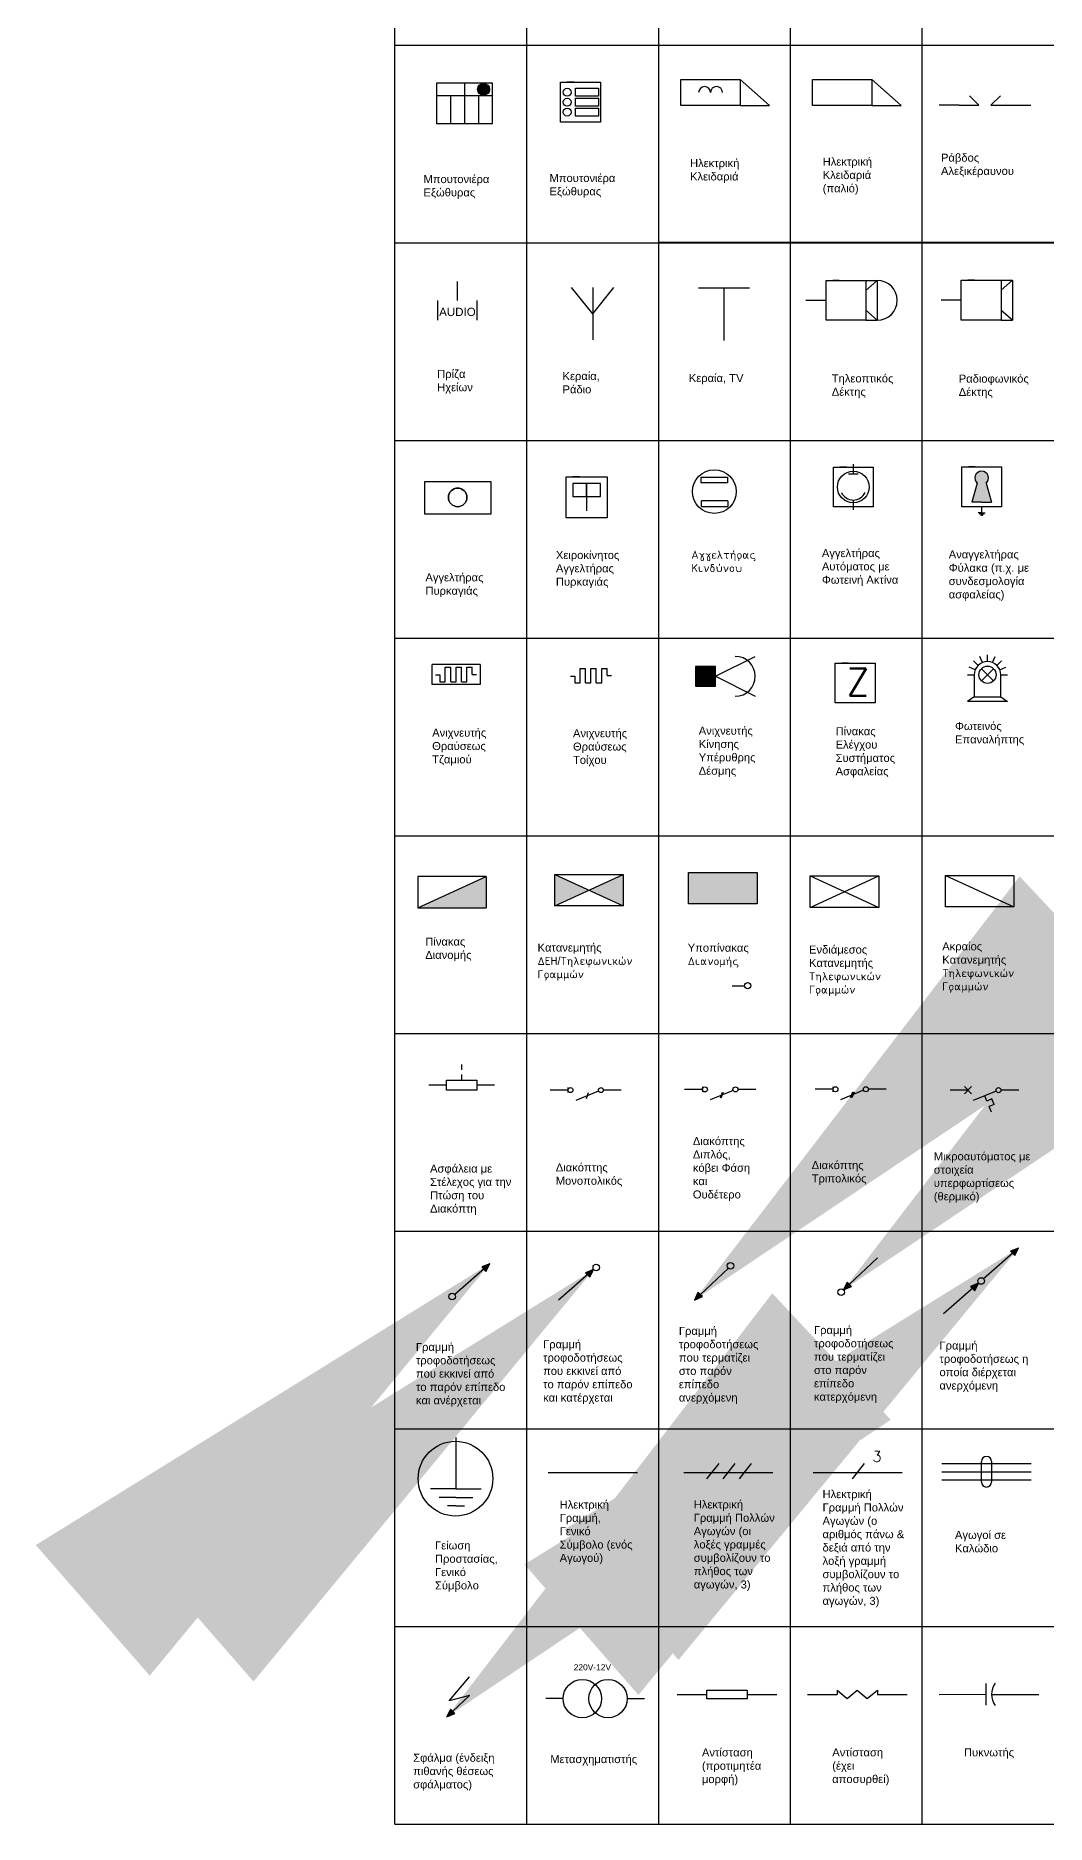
# Model space of a CAD drawing. Header units: millimetres. Extents: x 3223 to 6476, y 1066 to 2142.
# Drawn here: x 3223.46 to 3228.25, y 1066.32 to 1074.81 of the extents above; entities that cross this region are included whole.
import ezdxf

# ---------------------------------------------------------------- set-up
doc = ezdxf.new("R2010")
doc.units = ezdxf.units.MM
doc.layers.add('συμβολα', color=254, linetype='Continuous')
doc.styles.add('Romans', font='Romans.shx')
doc.styles.get("Standard").update_dxf_attribs({"font": 'arial.ttf'})
doc.styles.add('TXT', font='romans.shx')
doc.dimstyles.new('ISO-25', dxfattribs={"dimtxt": 2.5, "dimasz": 2.5, "dimexe": 1.25, "dimexo": 0.625, "dimtad": 1, "dimtxsty": 'Standard', "dimcen": 2.5, "dimadec": 0, "dimazin": 0, "dimtfac": 1, "dimtmove": 0, "dimatfit": 3, "dimfxl": 1, "dimarcsym": 0})

msp = doc.modelspace()

# ---------------------------------------------------------------- hatches: boundary and pattern name
at = {"layer": 'συμβολα'}
for points in [[(3225.6097, 1074.5528, 1), (3225.5528, 1074.5528, 1)], [(3226.5862, 1071.8162), (3226.5862, 1071.7217), (3226.6807, 1071.7217), (3226.6807, 1071.8162)]]:
    msp.add_hatch(color=256, dxfattribs=at).paths.add_polyline_path(points)
at = {"layer": 'συμβολα', "ltscale": 0.3}
h = msp.add_hatch(color=256, dxfattribs=at)
h.dxf.hatch_style = 1
edge = h.paths.add_edge_path()
edge.add_arc((3227.9439, 1072.7091), 0.0325, 311.12498, 588.87502)
edge.add_line((3227.9226, 1072.6846), (3227.8967, 1072.595))
edge.add_line((3227.8967, 1072.595), (3227.9439, 1072.595))
edge.add_line((3227.9439, 1072.595), (3227.9912, 1072.595))
edge.add_line((3227.9912, 1072.595), (3227.9653, 1072.6846))
at = {"layer": 'συμβολα'}
h = msp.add_hatch(color=256, dxfattribs=at)
h.set_gradient(color1=(255, 255, 255))
h.paths.add_polyline_path([(3225.5942, 1070.6713), (3225.5942, 1070.8202), (3225.2697, 1070.6713)])
h = msp.add_hatch(color=256, dxfattribs=at)
h.paths.add_polyline_path([(3226.0813, 1070.7541), (3225.9192, 1070.8285), (3225.9192, 1070.6797)])
h.paths.add_polyline_path([(3226.2435, 1070.8285), (3226.0813, 1070.7541), (3226.2435, 1070.6797)])
at = {"layer": 'συμβολα', "ltscale": 0.3}
h = msp.add_hatch(color=256, dxfattribs=at)
h.dxf.hatch_style = 1
h.paths.add_polyline_path([(3226.8784, 1070.6904), (3226.8784, 1070.8392), (3226.5541, 1070.8392), (3226.5541, 1070.6904)])
h = msp.add_hatch(color=256, dxfattribs=at)
h.dxf.hatch_style = 1
h.paths.add_polyline_path([(3228.1192, 1069.0576), (3228.0805, 1069.0426), (3228.1007, 1069.0216)])
h = msp.add_hatch(color=256, dxfattribs=at)
h.dxf.hatch_style = 1
h.paths.add_polyline_path([(3225.6111, 1068.9831), (3225.5724, 1068.968), (3225.5926, 1068.947)])
h = msp.add_hatch(color=256, dxfattribs=at)
h.dxf.hatch_style = 1
h.paths.add_polyline_path([(3226.1035, 1068.9552), (3226.0649, 1068.9402), (3226.085, 1068.9192)])
h = msp.add_hatch(color=256, dxfattribs=at)
h.dxf.hatch_style = 1
h.paths.add_polyline_path([(3226.5812, 1068.8105), (3226.6193, 1068.8269), (3226.5984, 1068.8472)])
h = msp.add_hatch(color=256, dxfattribs=at)
h.dxf.hatch_style = 1
h.paths.add_polyline_path([(3227.2886, 1068.8592), (3227.3267, 1068.8756), (3227.3058, 1068.8959)])
h = msp.add_hatch(color=256, dxfattribs=at)
h.dxf.hatch_style = 1
h.paths.add_polyline_path([(3227.9297, 1068.8908), (3227.891, 1068.8758), (3227.9112, 1068.8548)])
h = msp.add_hatch(color=256, dxfattribs=at)
h.dxf.hatch_style = 1
h.paths.add_polyline_path([(3225.4072, 1066.8339), (3225.4454, 1066.8503), (3225.4244, 1066.8706)])

# ---------------------------------------------------------------- linework, layer by layer
for p, q in [((3225.1607, 1066.3248), (3225.1607, 1083.1998)), ((3227.3948, 1073.6466), (3227.4489, 1073.6466)), ((3227.3948, 1073.5994), (3227.4489, 1073.6464)), ((3227.4489, 1073.6466), (3227.4489, 1073.4576)), ((3228.0357, 1073.6478), (3228.0898, 1073.6478)), ((3228.0357, 1073.6006), (3228.0898, 1073.6476)), ((3228.0898, 1073.6478), (3228.0898, 1073.4588)), ((3227.3948, 1073.5049), (3227.4489, 1073.4579)), ((3228.0357, 1073.5061), (3228.0898, 1073.4591)), ((3227.3948, 1073.4576), (3227.4489, 1073.4576)), ((3228.0357, 1073.4588), (3228.0898, 1073.4588)), ((3227.3121, 1072.7287), (3227.3578, 1072.7287)), ((3227.3349, 1072.7754), (3227.3349, 1072.7287)), ((3226.6132, 1072.714), (3226.7385, 1072.714)), ((3226.7385, 1072.6867), (3226.6132, 1072.6867)), ((3226.7402, 1072.6019), (3226.6149, 1072.6019)), ((3226.6149, 1072.5746), (3226.7402, 1072.5746)), ((3227.3349, 1072.6049), (3227.3349, 1072.5582)), ((3225.4776, 1069.9029), (3225.4776, 1069.9287)), ((3225.4776, 1069.8543), (3225.4776, 1069.88)), ((3228.1192, 1069.0576), (3228.0805, 1069.0426)), ((3228.0805, 1069.0426), (3228.1007, 1069.0216)), ((3228.1007, 1069.0216), (3228.1192, 1069.0576)), ((3225.6111, 1068.9831), (3225.5724, 1068.968)), ((3225.5724, 1068.968), (3225.5926, 1068.947)), ((3225.5926, 1068.947), (3225.6111, 1068.9831)), ((3226.1035, 1068.9552), (3226.0649, 1068.9402)), ((3226.0649, 1068.9402), (3226.085, 1068.9192)), ((3226.085, 1068.9192), (3226.1035, 1068.9552)), ((3226.5984, 1068.8472), (3226.5812, 1068.8105)), ((3226.5812, 1068.8105), (3226.6193, 1068.8269)), ((3226.6193, 1068.8269), (3226.5984, 1068.8472)), ((3227.3058, 1068.8959), (3227.2886, 1068.8592)), ((3227.2886, 1068.8592), (3227.3267, 1068.8756)), ((3227.3267, 1068.8756), (3227.3058, 1068.8959)), ((3227.9297, 1068.8908), (3227.891, 1068.8758)), ((3227.891, 1068.8758), (3227.9112, 1068.8548)), ((3227.9112, 1068.8548), (3227.9297, 1068.8908)), ((3225.4179, 1066.9099), (3225.5139, 1067.0232)), ((3227.2591, 1066.9612), (3227.3066, 1066.9204)), ((3227.2591, 1066.9612), (3227.2591, 1066.9408)), ((3227.3066, 1066.9204), (3227.3541, 1066.9612)), ((3227.3541, 1066.9612), (3227.4016, 1066.9204)), ((3227.4016, 1066.9204), (3227.4491, 1066.9612)), ((3227.4491, 1066.9612), (3227.4491, 1066.9408)), ((3227.9647, 1066.941), (3227.9647, 1066.9927)), ((3225.5147, 1066.9346), (3225.4179, 1066.9099)), ((3226.5, 1066.9406), (3226.641, 1066.9406)), ((3226.8309, 1066.9406), (3226.9719, 1066.9406)), ((3227.1181, 1066.9408), (3227.2591, 1066.9408)), ((3227.4491, 1066.9408), (3227.59, 1066.9408)), ((3227.7428, 1066.9408), (3227.9647, 1066.941)), ((3227.9647, 1066.8893), (3227.9647, 1066.941)), ((3227.9928, 1066.9406), (3228.2147, 1066.9408)), ((3225.4244, 1066.8706), (3225.4072, 1066.8339)), ((3225.4072, 1066.8339), (3225.4454, 1066.8503)), ((3225.4454, 1066.8503), (3225.4244, 1066.8706))]:
    msp.add_line(p, q, dxfattribs=at)
at = {"layer": 'συμβολα', "ltscale": 2}
for p, q in [((3225.7857, 1075.6998), (3225.7857, 1071.0123)), ((3226.4107, 1075.6998), (3226.4107, 1071.0123)), ((3227.0357, 1075.6998), (3227.0357, 1066.3248)), ((3227.6607, 1075.6998), (3227.6607, 1066.3248)), ((3225.1607, 1074.7623), (3232.0357, 1074.7623)), ((3226.4122, 1073.8277), (3227.0372, 1073.8277)), ((3227.0372, 1073.8277), (3227.6622, 1073.8277)), ((3227.6622, 1073.8277), (3228.2872, 1073.8277)), ((3225.1607, 1073.8248), (3232.0357, 1073.8248)), ((3225.1607, 1072.8873), (3232.0357, 1072.8873)), ((3225.1607, 1071.9498), (3232.0357, 1071.9498)), ((3225.1607, 1071.0123), (3225.7857, 1071.0123)), ((3225.7857, 1071.0123), (3226.4107, 1071.0123)), ((3225.7857, 1071.0123), (3225.7857, 1066.3248)), ((3226.4107, 1071.0123), (3227.0357, 1071.0123)), ((3226.4107, 1071.0123), (3226.4107, 1066.3248)), ((3227.0357, 1071.0123), (3227.6607, 1071.0123)), ((3227.6607, 1071.0123), (3228.2857, 1071.0123)), ((3225.1607, 1070.0748), (3225.7857, 1070.0748)), ((3225.1607, 1070.0748), (3225.7857, 1070.0748)), ((3225.1607, 1070.0748), (3232.0357, 1070.0748)), ((3225.7857, 1070.0748), (3226.4107, 1070.0748)), ((3226.4107, 1070.0748), (3227.0357, 1070.0748)), ((3227.0357, 1070.0748), (3227.6607, 1070.0748)), ((3227.6607, 1070.0748), (3228.2857, 1070.0748)), ((3225.1607, 1069.1373), (3225.7857, 1069.1373)), ((3225.1607, 1069.1373), (3232.0357, 1069.1373)), ((3225.1607, 1068.1998), (3232.0357, 1068.1998)), ((3225.8882, 1067.9931), (3226.3107, 1067.9931)), ((3226.5307, 1067.9931), (3226.9532, 1067.9931)), ((3226.6967, 1068.0353), (3226.6393, 1067.9629)), ((3226.7736, 1068.0353), (3226.7163, 1067.9629)), ((3226.8506, 1068.0353), (3226.7932, 1067.9629)), ((3227.144, 1067.9937), (3227.5665, 1067.9937)), ((3227.387, 1068.0359), (3227.3296, 1067.9635)), ((3227.7555, 1068.035), (3228.1781, 1068.035)), ((3227.7555, 1067.9965), (3228.1781, 1067.9965)), ((3227.7555, 1067.958), (3228.1781, 1067.958)), ((3225.1607, 1067.2623), (3225.7857, 1067.2623)), ((3225.7857, 1067.2623), (3226.4107, 1067.2623)), ((3226.4107, 1067.2623), (3227.0357, 1067.2623)), ((3227.0357, 1067.2623), (3227.6607, 1067.2623)), ((3227.6607, 1067.2623), (3228.2857, 1067.2623)), ((3225.1607, 1066.3248), (3225.7857, 1066.3248)), ((3225.1607, 1066.3248), (3225.7857, 1066.3248)), ((3225.7857, 1066.3248), (3226.4107, 1066.3248)), ((3226.4107, 1066.3248), (3227.0357, 1066.3248)), ((3227.0357, 1066.3248), (3227.6607, 1066.3248)), ((3227.6607, 1066.3248), (3228.2857, 1066.3248))]:
    msp.add_line(p, q, dxfattribs=at)
at = {"layer": 'συμβολα'}
for p, q in [((3226.9383, 1074.4767), (3226.7979, 1074.5988)), ((3227.5627, 1074.4767), (3227.4223, 1074.5988)), ((3225.3587, 1074.5813), (3225.3587, 1074.3915)), ((3225.6244, 1074.5813), (3225.3587, 1074.5813)), ((3225.3587, 1074.5243), (3225.4916, 1074.5243)), ((3225.4251, 1074.5243), (3225.4251, 1074.3915)), ((3225.4916, 1074.5813), (3225.4916, 1074.3915)), ((3225.4916, 1074.5243), (3225.6244, 1074.5243)), ((3225.558, 1074.5243), (3225.558, 1074.3915)), ((3225.6244, 1074.3915), (3225.6244, 1074.5813)), ((3225.9464, 1074.5863), (3226.1354, 1074.5863)), ((3225.9464, 1074.3973), (3225.9464, 1074.5863)), ((3225.9464, 1074.4918), (3225.9464, 1074.5391)), ((3226.0094, 1074.5863), (3225.9779, 1074.5863)), ((3226.0724, 1074.5863), (3226.1039, 1074.5863)), ((3226.1354, 1074.5863), (3226.1354, 1074.3973)), ((3227.931, 1074.478), (3227.8864, 1074.5225)), ((3227.9879, 1074.478), (3228.0325, 1074.5225)), ((3225.9464, 1074.4918), (3225.9464, 1074.4918)), ((3226.7979, 1074.4767), (3226.9383, 1074.4767)), ((3227.4223, 1074.4767), (3227.5627, 1074.4767)), ((3227.8365, 1074.478), (3227.742, 1074.478)), ((3227.8365, 1074.478), (3227.8995, 1074.478)), ((3227.8995, 1074.478), (3227.931, 1074.478)), ((3227.9879, 1074.478), (3228.1769, 1074.478)), ((3225.3587, 1074.3915), (3225.6244, 1074.3915)), ((3226.1354, 1074.3973), (3225.9464, 1074.3973)), ((3225.4558, 1073.6408), (3225.4558, 1073.5514)), ((3226.099, 1073.4887), (3225.9981, 1073.6126)), ((3226.099, 1073.6126), (3226.099, 1073.3648)), ((3226.099, 1073.4887), (3226.1998, 1073.6126)), ((3226.8423, 1073.6094), (3226.6004, 1073.6094)), ((3226.7214, 1073.6094), (3226.7214, 1073.3616)), ((3227.2058, 1073.6466), (3227.3948, 1073.6466)), ((3227.2058, 1073.4576), (3227.2058, 1073.6466)), ((3227.2058, 1073.5521), (3227.2058, 1073.5994)), ((3227.2688, 1073.6466), (3227.2373, 1073.6466)), ((3227.3318, 1073.6466), (3227.3633, 1073.6466)), ((3227.3948, 1073.6466), (3227.3948, 1073.4576)), ((3227.8467, 1073.6478), (3228.0357, 1073.6478)), ((3227.8467, 1073.4588), (3227.8467, 1073.6478)), ((3227.8467, 1073.5533), (3227.8467, 1073.6006)), ((3227.9097, 1073.6478), (3227.8782, 1073.6478)), ((3227.9727, 1073.6478), (3228.0042, 1073.6478)), ((3228.0357, 1073.6478), (3228.0357, 1073.4588)), ((3225.3625, 1073.5514), (3225.3625, 1073.4581)), ((3225.5491, 1073.5514), (3225.5491, 1073.5048)), ((3225.5491, 1073.5048), (3225.5491, 1073.4581)), ((3227.2058, 1073.5521), (3227.1102, 1073.5521)), ((3227.2058, 1073.5521), (3227.2058, 1073.5521)), ((3227.8467, 1073.5533), (3227.7511, 1073.5533)), ((3227.8467, 1073.5533), (3227.8467, 1073.5533)), ((3227.3948, 1073.4576), (3227.2058, 1073.4576)), ((3228.0357, 1073.4588), (3227.8467, 1073.4588)), ((3227.2404, 1072.7613), (3227.4294, 1072.7613)), ((3227.2404, 1072.5723), (3227.2404, 1072.7613)), ((3227.3034, 1072.7613), (3227.2719, 1072.7613)), ((3227.3664, 1072.7613), (3227.3979, 1072.7613)), ((3227.4294, 1072.7613), (3227.4294, 1072.5723)), ((3227.8494, 1072.7619), (3228.0384, 1072.7619)), ((3227.8494, 1072.5729), (3227.8494, 1072.7619)), ((3227.9124, 1072.7619), (3227.8809, 1072.7619)), ((3227.9754, 1072.7619), (3228.0069, 1072.7619)), ((3228.0384, 1072.7619), (3228.0384, 1072.5729)), ((3225.9727, 1072.7155), (3226.1675, 1072.7155)), ((3225.9727, 1072.5207), (3225.9727, 1072.7155)), ((3225.9727, 1072.6181), (3225.9727, 1072.6668)), ((3226.0377, 1072.7155), (3226.0052, 1072.7155)), ((3226.0701, 1072.683), (3226.0701, 1072.5531)), ((3226.1026, 1072.7155), (3226.1351, 1072.7155)), ((3226.1675, 1072.7155), (3226.1675, 1072.5207)), ((3226.5726, 1072.6451), (3226.5726, 1072.6451)), ((3227.2404, 1072.6668), (3227.2404, 1072.7141)), ((3227.2404, 1072.6668), (3227.2404, 1072.6668)), ((3227.8494, 1072.6674), (3227.8494, 1072.7146)), ((3227.8494, 1072.6674), (3227.8494, 1072.6674)), ((3227.9226, 1072.6846), (3227.8967, 1072.595)), ((3227.9653, 1072.6846), (3227.9912, 1072.595)), ((3225.9727, 1072.6181), (3225.9727, 1072.6181)), ((3227.4294, 1072.5723), (3227.2404, 1072.5723)), ((3228.0384, 1072.5729), (3227.8494, 1072.5729)), ((3227.9439, 1072.595), (3227.8967, 1072.595)), ((3227.9439, 1072.595), (3227.9912, 1072.595)), ((3227.9439, 1072.5729), (3227.9439, 1072.5447)), ((3226.1675, 1072.5207), (3225.9727, 1072.5207)), ((3227.9439, 1072.5447), (3227.9267, 1072.5447)), ((3227.9439, 1072.539), (3227.9325, 1072.539)), ((3227.9439, 1072.5332), (3227.9382, 1072.5332)), ((3227.9439, 1072.5447), (3227.9554, 1072.5447)), ((3227.9439, 1072.539), (3227.9554, 1072.539)), ((3227.9439, 1072.5332), (3227.9496, 1072.5332)), ((3227.9554, 1072.5447), (3227.9611, 1072.5447)), ((3225.3374, 1071.7308), (3225.3374, 1071.8253)), ((3225.5658, 1071.8253), (3225.3374, 1071.8253)), ((3225.3999, 1071.7434), (3225.3999, 1071.8122)), ((3225.3999, 1071.8122), (3225.4254, 1071.8122)), ((3225.4254, 1071.7434), (3225.4254, 1071.8122)), ((3225.4508, 1071.8122), (3225.4763, 1071.8122)), ((3225.4508, 1071.7434), (3225.4508, 1071.8122)), ((3225.4763, 1071.7434), (3225.4763, 1071.8122)), ((3225.5017, 1071.7434), (3225.5017, 1071.8122)), ((3225.5017, 1071.8122), (3225.5272, 1071.8122)), ((3225.5272, 1071.7778), (3225.5272, 1071.8122)), ((3225.5658, 1071.8253), (3225.5658, 1071.7308)), ((3226.0398, 1071.7379), (3226.0398, 1071.8066)), ((3226.0398, 1071.8066), (3226.0652, 1071.8066)), ((3226.0652, 1071.7379), (3226.0652, 1071.8066)), ((3226.0907, 1071.8066), (3226.1161, 1071.8066)), ((3226.0907, 1071.7379), (3226.0907, 1071.8066)), ((3226.1161, 1071.7379), (3226.1161, 1071.8066)), ((3226.1416, 1071.7379), (3226.1416, 1071.8066)), ((3226.1416, 1071.8066), (3226.167, 1071.8066)), ((3226.167, 1071.7722), (3226.167, 1071.8066)), ((3226.6807, 1071.769), (3226.8697, 1071.8635)), ((3227.2493, 1071.8318), (3227.4383, 1071.8318)), ((3227.2493, 1071.6428), (3227.2493, 1071.8318)), ((3227.3123, 1071.8318), (3227.2808, 1071.8318)), ((3227.3753, 1071.8318), (3227.4068, 1071.8318)), ((3227.4383, 1071.8318), (3227.4383, 1071.6428)), ((3227.9135, 1071.8004), (3227.8844, 1071.8124)), ((3227.9271, 1071.8208), (3227.9048, 1071.8431)), ((3227.9475, 1071.8345), (3227.9355, 1071.8636)), ((3227.9427, 1071.8052), (3228.0006, 1071.7474)), ((3228.0006, 1071.8052), (3227.9427, 1071.7474)), ((3227.9716, 1071.8392), (3227.9716, 1071.8707)), ((3227.9957, 1071.8345), (3228.0078, 1071.8636)), ((3228.0161, 1071.8208), (3228.0384, 1071.8431)), ((3228.0298, 1071.8004), (3228.0589, 1071.8124)), ((3225.5658, 1071.7308), (3225.3374, 1071.7308)), ((3225.3537, 1071.7754), (3225.3745, 1071.7754)), ((3225.3745, 1071.7754), (3225.3745, 1071.7434)), ((3225.3745, 1071.7434), (3225.3999, 1071.7434)), ((3225.4254, 1071.7434), (3225.4508, 1071.7434)), ((3225.4763, 1071.7434), (3225.5017, 1071.7434)), ((3225.5272, 1071.7778), (3225.5479, 1071.7778)), ((3225.9936, 1071.7699), (3226.0143, 1071.7699)), ((3226.0143, 1071.7699), (3226.0143, 1071.7379)), ((3226.0143, 1071.7379), (3226.0398, 1071.7379)), ((3226.0652, 1071.7379), (3226.0907, 1071.7379)), ((3226.1161, 1071.7379), (3226.1416, 1071.7379)), ((3226.167, 1071.7722), (3226.1878, 1071.7722)), ((3226.6807, 1071.769), (3226.6807, 1071.769)), ((3226.6807, 1071.769), (3226.8697, 1071.6745)), ((3227.2493, 1071.7373), (3227.2493, 1071.7845)), ((3227.2493, 1071.7373), (3227.2493, 1071.7373)), ((3227.8772, 1071.7763), (3227.9087, 1071.7763)), ((3227.9087, 1071.7763), (3227.9087, 1071.6716)), ((3228.0346, 1071.6716), (3228.0346, 1071.7763)), ((3228.0346, 1071.7763), (3228.0661, 1071.7763)), ((3227.4383, 1071.6428), (3227.2493, 1071.6428)), ((3227.9087, 1071.6716), (3227.8771, 1071.6499)), ((3228.0661, 1071.6499), (3227.8771, 1071.6499)), ((3227.9087, 1071.6716), (3228.0346, 1071.6716)), ((3228.0346, 1071.6716), (3228.0661, 1071.6499)), ((3225.5942, 1070.8202), (3225.2697, 1070.8202)), ((3225.2697, 1070.8202), (3225.2697, 1070.6713)), ((3225.2697, 1070.6713), (3225.5942, 1070.8202)), ((3225.5942, 1070.8202), (3225.5942, 1070.6713)), ((3225.9192, 1070.6797), (3226.2435, 1070.8285)), ((3225.9192, 1070.8285), (3226.2435, 1070.6797)), ((3225.9192, 1070.8285), (3226.2435, 1070.8285)), ((3225.9192, 1070.6797), (3225.9192, 1070.8285)), ((3226.2435, 1070.8285), (3226.2435, 1070.6797)), ((3226.5541, 1070.8392), (3226.8784, 1070.8392)), ((3226.5541, 1070.6904), (3226.5541, 1070.8392)), ((3226.8784, 1070.8392), (3226.8784, 1070.6904)), ((3227.1311, 1070.6732), (3227.4554, 1070.8221)), ((3227.1311, 1070.8221), (3227.4554, 1070.6732)), ((3227.1311, 1070.8221), (3227.4554, 1070.8221)), ((3227.1311, 1070.6732), (3227.1311, 1070.8221)), ((3227.4554, 1070.8221), (3227.4554, 1070.6732)), ((3227.7724, 1070.8242), (3228.0968, 1070.6754)), ((3227.7724, 1070.8242), (3228.0968, 1070.8242)), ((3227.7724, 1070.6754), (3227.7724, 1070.8242)), ((3228.0968, 1070.8242), (3228.0968, 1070.6754)), ((3226.8784, 1070.6904), (3226.5541, 1070.6904)), ((3225.2697, 1070.6713), (3225.5942, 1070.6713)), ((3226.2435, 1070.6797), (3225.9192, 1070.6797)), ((3227.4554, 1070.6732), (3227.1311, 1070.6732)), ((3228.0968, 1070.6754), (3227.7724, 1070.6754)), ((3226.7604, 1070.3015), (3226.8193, 1070.3015)), ((3225.4056, 1069.8543), (3225.5496, 1069.8543)), ((3225.4056, 1069.8063), (3225.4056, 1069.8543)), ((3225.5496, 1069.8543), (3225.5496, 1069.8063)), ((3225.4056, 1069.8303), (3225.3216, 1069.8303)), ((3225.5496, 1069.8063), (3225.4056, 1069.8063)), ((3225.6336, 1069.8303), (3225.5496, 1069.8303)), ((3225.9814, 1069.8064), (3225.8974, 1069.8064)), ((3225.9814, 1069.8184), (3225.9814, 1069.7944)), ((3226.1272, 1069.8018), (3226.0183, 1069.7567)), ((3226.0781, 1069.7928), (3226.0675, 1069.7658)), ((3226.2343, 1069.8064), (3226.1503, 1069.8064)), ((3226.619, 1069.8098), (3226.535, 1069.8098)), ((3226.619, 1069.8218), (3226.619, 1069.7978)), ((3226.7649, 1069.8052), (3226.656, 1069.7601)), ((3226.7135, 1069.7952), (3226.7029, 1069.7682)), ((3226.7172, 1069.7952), (3226.7066, 1069.7682)), ((3226.872, 1069.8098), (3226.788, 1069.8098)), ((3227.2382, 1069.8104), (3227.1542, 1069.8104)), ((3227.2382, 1069.8224), (3227.2382, 1069.7984)), ((3227.384, 1069.8058), (3227.2751, 1069.7607)), ((3227.3312, 1069.7968), (3227.3205, 1069.7698)), ((3227.3349, 1069.7968), (3227.3243, 1069.7698)), ((3227.3387, 1069.7968), (3227.328, 1069.7698)), ((3227.3296, 1069.7833), (3227.3296, 1069.7833)), ((3227.4911, 1069.8104), (3227.4071, 1069.8104)), ((3227.8791, 1069.8062), (3227.7951, 1069.8062)), ((3227.896, 1069.8231), (3227.8621, 1069.7892)), ((3227.896, 1069.7892), (3227.8621, 1069.8231)), ((3228.013, 1069.8016), (3227.904, 1069.7565)), ((3227.9686, 1069.7546), (3227.9585, 1069.779)), ((3227.9927, 1069.7646), (3227.9686, 1069.7546)), ((3228.0033, 1069.7389), (3227.9927, 1069.7646)), ((3228.12, 1069.8062), (3228.036, 1069.8062)), ((3227.3098, 1069.7515), (3227.3098, 1069.7515)), ((3228.0033, 1069.7389), (3227.9792, 1069.729)), ((3227.9904, 1069.702), (3227.9792, 1069.729)), ((3225.4503, 1068.1596), (3225.4503, 1067.9147)), ((3227.9427, 1067.9482), (3227.9427, 1068.0447)), ((3227.9909, 1068.0447), (3227.9909, 1067.9482)), ((3225.4503, 1067.9147), (3225.3303, 1067.9147)), ((3225.4503, 1067.9147), (3225.5303, 1067.9147)), ((3225.5303, 1067.9147), (3225.5703, 1067.9147)), ((3225.4503, 1067.8747), (3225.3703, 1067.8747)), ((3225.4503, 1067.8347), (3225.4103, 1067.8347)), ((3225.4503, 1067.8747), (3225.5303, 1067.8747)), ((3225.4503, 1067.8347), (3225.4903, 1067.8347)), ((3225.9587, 1066.9207), (3225.8773, 1066.9207)), ((3226.2629, 1066.9207), (3226.3443, 1066.9207))]:
    msp.add_line(p, q, dxfattribs=at)
at = {"layer": 'συμβολα', "ltscale": 0.1}
for p, q in [((3226.6132, 1072.6867), (3226.6132, 1072.714)), ((3226.7385, 1072.714), (3226.7385, 1072.6867)), ((3226.6149, 1072.5746), (3226.6149, 1072.6019)), ((3226.7402, 1072.6019), (3226.7402, 1072.5746))]:
    msp.add_line(p, q, dxfattribs=at)
at = {"layer": 'συμβολα'}
for points in [[(3226.5173, 1074.5988), (3226.7979, 1074.5988), (3226.7979, 1074.4767), (3226.5173, 1074.4767)], [(3227.1417, 1074.5988), (3227.4223, 1074.5988), (3227.4223, 1074.4767), (3227.1417, 1074.4767)], [(3226.0168, 1074.558), (3226.126, 1074.558), (3226.126, 1074.5202), (3226.0168, 1074.5202)], [(3226.0168, 1074.5107), (3226.126, 1074.5107), (3226.126, 1074.4729), (3226.0168, 1074.4729)], [(3226.0168, 1074.4635), (3226.126, 1074.4635), (3226.126, 1074.4257), (3226.0168, 1074.4257)], [(3225.3021, 1072.693), (3225.6151, 1072.693), (3225.6151, 1072.5379), (3225.3021, 1072.5379)], [(3226.0701, 1072.683), (3226.0041, 1072.683), (3226.0041, 1072.6221), (3226.0701, 1072.6221)], [(3226.1362, 1072.683), (3226.0701, 1072.683), (3226.0701, 1072.6221), (3226.1362, 1072.6221)], [(3226.6807, 1071.8162), (3226.5862, 1071.8162), (3226.5862, 1071.7217), (3226.6807, 1071.7217)]]:
    msp.add_lwpolyline(points, close=True, dxfattribs=at)
msp.add_lwpolyline([(3225.5027, 1072.6174, 1), (3225.4145, 1072.6174, 1)], format="xyb", close=True, dxfattribs=at)
at = {"layer": 'συμβολα', "ltscale": 0.3}
msp.add_lwpolyline([(3226.641, 1066.9611), (3226.8309, 1066.9611), (3226.8309, 1066.9202), (3226.641, 1066.9202)], close=True, dxfattribs=at)
at = {"layer": 'συμβολα'}
for centre, radius in [((3225.5812, 1074.5528), 0.0285), ((3225.9779, 1074.5391), 0.0189), ((3225.9779, 1074.4918), 0.0189), ((3225.9779, 1074.4446), 0.0189), ((3226.6761, 1072.6451), 0.1035), ((3227.3349, 1072.6668), 0.0753), ((3225.4586, 1072.6174), 0.0441), ((3227.9716, 1071.7763), 0.0409), ((3226.8341, 1070.3015), 0.0147), ((3225.9934, 1069.8064), 0.012), ((3226.1383, 1069.8064), 0.012), ((3226.631, 1069.8098), 0.012), ((3226.776, 1069.8098), 0.012), ((3227.2502, 1069.8104), 0.012), ((3227.3951, 1069.8104), 0.012), ((3228.024, 1069.8062), 0.012), ((3226.116, 1068.9647), 0.0156), ((3226.753, 1068.9735), 0.0156), ((3227.9414, 1068.9012), 0.0156), ((3225.4323, 1068.8277), 0.0156), ((3227.2777, 1068.848), 0.0156), ((3226.0498, 1066.9207), 0.091), ((3226.1719, 1066.9207), 0.091)]:
    msp.add_circle(centre, radius, dxfattribs=at)
at = {"layer": 'συμβολα', "ltscale": 0.3}
msp.add_circle((3225.4482, 1067.9637), 0.1772, dxfattribs=at)
at = {"layer": 'συμβολα'}
for centre, radius, start, end in [((3226.6296, 1074.5377), 0.028, 0, 180), ((3226.6862, 1074.538), 0.028, 359.32399, 180.67601), ((3227.9439, 1072.7091), 0.0325, 311.12498, 228.87502), ((3227.3349, 1072.6668), 0.0619, 204.13773, 335.86227), ((3226.7752, 1071.769), 0.0945, 270, 90), ((3227.9716, 1071.7763), 0.0629, 0, 180), ((3227.9668, 1068.0447), 0.0241, 0, 180), ((3227.9668, 1067.9482), 0.0241, 180, 0), ((3228.0846, 1066.9408), 0.0933, 145.62494, 214.03376)]:
    msp.add_arc(centre, radius, start, end, dxfattribs=at)
at = {"layer": 'συμβολα', "ltscale": 0.3}
msp.add_arc((3227.4489, 1073.5521), 0.0943, 270, 90, dxfattribs=at)

# ---------------------------------------------------------------- texts
at = {"layer": 'συμβολα'}
msp.add_text('AUDIO', height=0.03919, dxfattribs=at).set_placement((3225.3706, 1073.4778))
at = {"layer": 'συμβολα', "attachment_point": 1}
for s, insert, char_height, width in [('{\\fArial|b0|i0|c161|p34;Ράβδος Αλεξικέραυνου}', (3227.7511, 1074.2478), 0.037944, 0.223256), ('Ηλεκτρική\\PΚλειδαριά', (3226.5607, 1074.2218), 0.03794, 0.237279), ('{\\fArial|b0|i0|c161|p34;Ηλεκτρική\\PΚλειδαριά\\fArial|b0|i0|c0|p34; (\\fArial|b0|i0|c161|p34;παλιό)}', (3227.1899, 1074.2289), 0.037944, 0.237279), ('{\\fArial|b0|i0|c161|p34;Μπουτονιέρα\\PΕξώθυρας}', (3225.2965, 1074.1461), 0.037944, 0.321717), ('{\\fArial|b0|i0|c161|p34;Μπουτονιέρα\\PΕξώθυρας}', (3225.8941, 1074.1512), 0.037944, 0.597044), ('{\\fArial|b0|i0|c161|p34;Πρίζα\\PΗχείων}', (3225.3612, 1073.2221), 0.037944, 0.281414), ('Κεραία, Ράδιο', (3225.9559, 1073.2121), 0.037944, 0.223256), ('{\\fArial|b0|i0|c161|p34;Κεραία, \\fArial|b0|i0|c0|p34;TV}', (3226.5549, 1073.2026), 0.037944, 0.402866), ('{\\fArial|b0|i0|c161|p34;Τηλεοπτικός Δέκτης}', (3227.233, 1073.2007), 0.037944, 0.281414), ('Ραδιοφωνικός Δέκτης', (3227.8352, 1073.1998), 0.037944, 0.281414), ('{\\fArial|b0|i0|c161|p34;Χειροκίνητος Αγγελτήρας Πυρκαγιάς}', (3225.9245, 1072.3631), 0.037944, 0.348866), ('{\\fISOCPEUR|b0|i0|c161|p34;Αγγελτήρας Κινδύνου}', (3226.567, 1072.3645), 0.037944, 0.284863), ('{\\fArial|b0|i0|c161|p34;Αγγελτήρας Αυτόματος με Φωτεινή Ακτίνα}', (3227.1862, 1072.3724), 0.037944, 0.3727), ('{\\fArial|b0|i0|c161|p34;Αναγγελτήρας Φύλακα (π.χ. με συνδεσμολογία ασφαλείας)}', (3227.7878, 1072.366), 0.037944, 0.381641), ('{\\fArial|b0|i0|c161|p34;Αγγελτήρας Πυρκαγιάς}', (3225.3056, 1072.257), 0.037944, 0.23823), ('{\\fArial|b0|i0|c161|p34;Φωτεινός Επαναλήπτης}', (3227.8176, 1071.552), 0.037944, 0.3727), ('{\\fArial|b0|i0|c161|p34;Ανιχνευτής Θραύσεως Τζαμιού}', (3225.3376, 1071.5206), 0.037944, 0.238937), ('{\\fArial|b0|i0|c161|p34;Ανιχνευτής Θραύσεως Τοίχου}', (3226.0055, 1071.518), 0.037944, 0.167381), ('{\\fArial|b0|i0|c161|p34;Ανιχνευτής Κίνησης Υπέρυθρης Δέσμης}', (3226.6019, 1071.5299), 0.037944, 0.247688), ('{\\fArial|b0|i0|c161|p34;Πίνακας Ελέγχου Συστήματος Ασφαλείας}', (3227.2511, 1071.5274), 0.037944, 0.247688), ('Πίνακας\\PΔιανομής', (3225.3049, 1070.5298), 0.03794, 0.249006), ('{\\fArial|b0|i0|c161|p34;Κατανεμητής\\P\\fISOCPEUR|b0|i0|c161|p34;ΔΕΗ}/{\\fISOCPEUR|b0|i0|c161|p34;Τηλεφωνικών Γραμμών}', (3225.8374, 1070.5015), 0.037944, 0.314243), ('{\\fArial|b0|i0|c161|p34;Υποπίνακας\\P\\fISOCPEUR|b0|i0|c161|p34;Διανομής}', (3226.5497, 1070.5006), 0.037944, 0.303346), ('{\\fArial|b0|i0|c161|p34;Ενδιάμεσος Κατανεμητής\\P\\fISOCPEUR|b0|i0|c161|p34;Τηλεφωνικών Γραμμών}', (3227.1252, 1070.4919), 0.037944, 0.314243), ('{\\fArial|b0|i0|c161|p34;Ακραίος Κατανεμητής\\P\\fISOCPEUR|b0|i0|c161|p34;Τηλεφωνικών Γραμμών}', (3227.7569, 1070.5071), 0.037944, 0.314243), ('Διακόπτης\\PΔιπλός, κόβει Φάση και Ουδέτερο', (3226.574, 1069.5836), 0.037944, 0.296815), ('{\\fArial|b0|i0|c161|p34;Μικροαυτόματος με\\Pστοιχεία υπερφωρτίσεως\\fArial|b0|i0|c0|p34; (\\fArial|b0|i0|c161|p34;θερμικό)}', (3227.7168, 1069.5114), 0.037944, 0.529039), ('{\\fArial|b0|i0|c161|p34;Ασφάλεια\\fArial|b0|i0|c0|p34; \\fArial|b0|i0|c161|p34;με Στέλεχος για την Πτώση του Διακόπτη}', (3225.3275, 1069.4533), 0.0379437, 0.39423), ('Διακόπτης\\PΜονοπολικός', (3225.9239, 1069.4588), 0.037944, 0.334664), ('Διακόπτης\\PΤριπολικός', (3227.1377, 1069.4697), 0.03794, 0.296815), ('Γραμμή\\Pτροφοδοτήσεως\\Pπου τερματίζει\\Pστο παρόν\\Pεπίπεδο\\Pανερχόμενη', (3226.5078, 1068.6835), 0.037944, 0.394143), ('Γραμμή\\Pτροφοδοτήσεως\\Pπου τερματίζει\\Pστο παρόν\\Pεπίπεδο\\Pκατερχόμενη', (3227.1485, 1068.6877), 0.037944, 0.394143), ('Γραμμή\\Pτροφοδοτήσεως\\Pπου εκκινεί από\\Pτο παρόν επίπεδο\\Pκαι ανέρχεται', (3225.2604, 1068.6073), 0.037944, 0.4423), ('Γραμμή\\Pτροφοδοτήσεως\\Pπου εκκινεί από\\Pτο παρόν επίπεδο\\Pκαι κατέρχεται', (3225.8637, 1068.62), 0.037944, 0.4423), ('Γραμμή\\Pτροφοδοτήσεως η\\Pοποία διέρχεται\\Pανερχόμενη', (3227.7439, 1068.6142), 0.037944, 0.437408), ('{\\fArial|b0|i0|c161|p34;Ηλεκτρική Γραμμή\\fArial|b0|i0|c0|p34; \\fArial|b0|i0|c161|p34;Πολλών Αγωγών (ο αριθμός πάνω & δεξιά από την λοξή γραμμή συμβολίζουν το πλήθος των αγωγών, 3)}', (3227.1892, 1067.9092), 0.0379437, 0.394192), ('{\\fArial|b0|i0|c161|p34;Ηλεκτρική Γραμμή, Γενικό Σύμβολο (ενός Αγωγού)}', (3225.9423, 1067.8598), 0.037944, 0.354974), ('{\\fArial|b0|i0|c161|p34;Ηλεκτρική Γραμμή\\fArial|b0|i0|c0|p34; \\fArial|b0|i0|c161|p34;Πολλών Αγωγών (οι λοξές γραμμές συμβολίζουν το πλήθος των αγωγών, 3)}', (3226.5784, 1067.8603), 0.0379437, 0.394192), ('{\\fArial|b0|i0|c161|p34;Γείωση\\fArial|b0|i0|c0|p34; \\fArial|b0|i0|c161|p34;Προστασίας, Γενικό Σύμβολο}', (3225.3509, 1067.6661), 0.0379437, 0.303346), ('{\\fArial|b0|i0|c161|p34;Αγωγοί σε Καλώδιο}', (3227.8173, 1067.7158), 0.037944, 0.354974), ('220V-12V', (3226.009, 1067.0835), 0.02849, 0.244216), ('{\\fArial|b0|i0|c161|p34;Σφάλμα (ένδειξη πιθανής θέσεως σφάλματος)}', (3225.2474, 1066.6591), 0.037944, 0.427869), ('Μετασχηματιστής', (3225.8977, 1066.6527), 0.037944, 0.427869), ('{\\fArial|b0|i0|c161|p34;Αντίσταση (προτιμητέα μορφή)}', (3226.6171, 1066.6844), 0.037944, 0.302014), ('{\\fArial|b0|i0|c161|p34;Αντίσταση (έχει αποσυρθεί)}', (3227.2352, 1066.6846), 0.037944, 0.302014), ('{\\fArial|b0|i0|c161|p34;Πυκνωτής}', (3227.8599, 1066.6846), 0.037944, 0.302014)]:
    msp.add_mtext(s, dxfattribs=dict(at, insert=insert, char_height=char_height, width=width))
at = {"layer": 'συμβολα', "insert": (3227.3017, 1071.8061), "char_height": 0.1299, "width": 0.945, "attachment_point": 1, "style": 'TXT'}
msp.add_mtext('Z', dxfattribs=at)
at = {"layer": 'συμβολα', "ltscale": 0.3, "insert": (3227.4261, 1068.0939), "char_height": 0.05, "attachment_point": 1, "style": 'Romans'}
msp.add_mtext_dynamic_manual_height_columns('3', width=0.085102, gutter_width=0.5, heights=[0], dxfattribs=at)

# ---------------------------------------------------------------- leaders
at = {"layer": 'συμβολα'}
for points in [[(3227.2886, 1068.8592), (3227.45, 1069.0105)], [(3226.5812, 1068.8105), (3226.7426, 1068.9618)], [(3228.1192, 1069.0576), (3227.9525, 1068.9121)], [(3225.6111, 1068.9831), (3225.4444, 1068.8376)], [(3226.1035, 1068.9552), (3225.9369, 1068.8098)], [(3225.4072, 1066.8339), (3225.5147, 1066.9346)], [(3227.9297, 1068.8908), (3227.763, 1068.7454)]]:
    msp.add_leader(points, dimstyle='ISO-25', dxfattribs=at)

doc.saveas('drawing.dxf')
